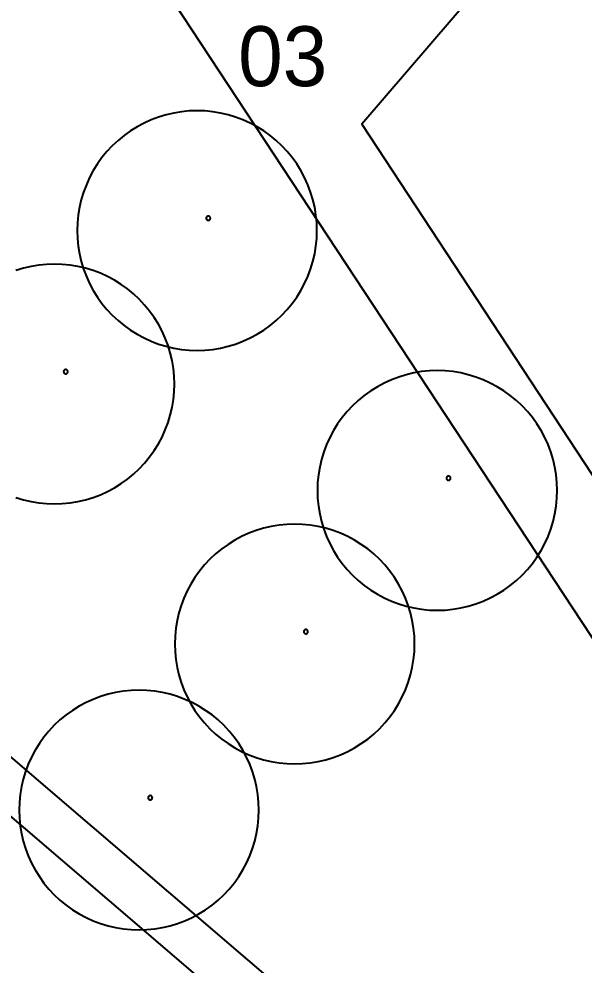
# Model space of a CAD drawing. Header units: inches. Extents: x -3368894 to 5148796, y 84 to 10864301.
# Drawn here: x 503280.5 to 503299.36, y 4346243.93 to 4346275.51 of the extents above; entities that cross this region are included whole.
import ezdxf

# ---------------------------------------------------------------- set-up
doc = ezdxf.new("R2010")
doc.units = ezdxf.units.IN
doc.header["$MEASUREMENT"] = 0
doc.layers.add('cm_arredi secondo piano', color=252, linetype='Continuous')
doc.layers.add('cp_alberi_linea', color=103, linetype='Continuous')
doc.layers.add('Sezioni_REV', color=2, linetype='Continuous', lineweight=9, true_color=0xffff00)
doc.styles.get("Standard").update_dxf_attribs({"font": 'GOTHIC.TTF'})

msp = doc.modelspace()

# ---------------------------------------------------------------- linework, layer by layer
at = {"layer": 'cm_arredi secondo piano'}
for points in [[(503237.962, 4346346.928), (503234.763, 4346342.402), (503217.485, 4346317.953), (503216.319, 4346316.302), (503210.754, 4346308.428), (503292.201, 4346238.632), (503344.384, 4346165.22), (503360.654, 4346175.934), (503358.546, 4346179.325), (503343.323, 4346169.299)], [(503237.962, 4346346.928), (503239.055, 4346345.876), (503270.359, 4346315.729), (503281.456, 4346302.537), (503291.152, 4346286.569), (503284.142, 4346278.389), (503325.32, 4346215.827)], [(503239.055, 4346345.876), (503235.988, 4346341.536), (503218.71, 4346317.087), (503217.544, 4346315.437), (503212.768, 4346308.678), (503293.317, 4346239.651), (503343.323, 4346169.299)], [(503272.553, 4346317.781), (503283.901, 4346304.291), (503298.711, 4346279.899), (503291.941, 4346271.998), (503327.777, 4346217.44)]]:
    msp.add_lwpolyline(points, dxfattribs=at)
at = {"layer": 'cp_alberi_linea'}
for points in [[(503290.445, 4346268.447), (503290.437, 4346268.709), (503290.411, 4346268.969), (503290.369, 4346269.228), (503290.309, 4346269.482), (503290.233, 4346269.733), (503290.141, 4346269.978), (503290.033, 4346270.216), (503289.909, 4346270.447), (503289.771, 4346270.669), (503289.619, 4346270.882), (503289.453, 4346271.085), (503289.274, 4346271.276), (503289.083, 4346271.455), (503288.88, 4346271.621), (503288.668, 4346271.773), (503288.445, 4346271.911), (503288.215, 4346272.035), (503287.976, 4346272.143), (503287.731, 4346272.235), (503287.481, 4346272.311), (503287.226, 4346272.37), (503286.967, 4346272.413), (503286.707, 4346272.439), (503286.445, 4346272.447), (503286.184, 4346272.439), (503285.923, 4346272.413), (503285.665, 4346272.37), (503285.41, 4346272.311), (503285.16, 4346272.235), (503284.915, 4346272.143), (503284.676, 4346272.035), (503284.445, 4346271.911), (503284.223, 4346271.773), (503284.01, 4346271.621), (503283.808, 4346271.455), (503283.617, 4346271.276), (503283.438, 4346271.085), (503283.272, 4346270.882), (503283.119, 4346270.669), (503282.981, 4346270.447), (503282.858, 4346270.216), (503282.75, 4346269.978), (503282.658, 4346269.733), (503282.582, 4346269.482), (503282.522, 4346269.228), (503282.48, 4346268.969), (503282.454, 4346268.709), (503282.445, 4346268.447), (503282.454, 4346268.186), (503282.48, 4346267.925), (503282.522, 4346267.667), (503282.582, 4346267.412), (503282.658, 4346267.161), (503282.75, 4346266.916), (503282.858, 4346266.678), (503282.981, 4346266.447), (503283.119, 4346266.225), (503283.272, 4346266.012), (503283.438, 4346265.81), (503283.617, 4346265.619), (503283.808, 4346265.44), (503284.01, 4346265.274), (503284.223, 4346265.121), (503284.445, 4346264.983), (503284.676, 4346264.86), (503284.915, 4346264.752), (503285.16, 4346264.659), (503285.41, 4346264.583), (503285.665, 4346264.524), (503285.923, 4346264.481), (503286.184, 4346264.456), (503286.445, 4346264.447), (503286.707, 4346264.456), (503286.967, 4346264.481), (503287.226, 4346264.524), (503287.481, 4346264.583), (503287.731, 4346264.659), (503287.976, 4346264.752), (503288.215, 4346264.86), (503288.445, 4346264.983), (503288.668, 4346265.121), (503288.88, 4346265.274), (503289.083, 4346265.44), (503289.274, 4346265.619), (503289.453, 4346265.81), (503289.619, 4346266.012), (503289.771, 4346266.225), (503289.909, 4346266.447), (503290.033, 4346266.678), (503290.141, 4346266.916), (503290.233, 4346267.161), (503290.309, 4346267.412), (503290.369, 4346267.667), (503290.411, 4346267.925), (503290.437, 4346268.186)], [(503286.89, 4346268.858), (503286.889, 4346268.863), (503286.889, 4346268.867), (503286.888, 4346268.872), (503286.887, 4346268.876), (503286.886, 4346268.881), (503286.884, 4346268.885), (503286.882, 4346268.889), (503286.88, 4346268.893), (503286.878, 4346268.897), (503286.875, 4346268.901), (503286.872, 4346268.905), (503286.869, 4346268.908), (503286.866, 4346268.911), (503286.862, 4346268.914), (503286.858, 4346268.917), (503286.854, 4346268.919), (503286.85, 4346268.921), (503286.846, 4346268.923), (503286.842, 4346268.925), (503286.838, 4346268.926), (503286.833, 4346268.927), (503286.829, 4346268.928), (503286.824, 4346268.928), (503286.819, 4346268.928), (503286.815, 4346268.928), (503286.81, 4346268.928), (503286.806, 4346268.927), (503286.801, 4346268.926), (503286.797, 4346268.925), (503286.793, 4346268.923), (503286.788, 4346268.921), (503286.784, 4346268.919), (503286.78, 4346268.917), (503286.777, 4346268.914), (503286.773, 4346268.911), (503286.77, 4346268.908), (503286.767, 4346268.905), (503286.764, 4346268.901), (503286.761, 4346268.897), (503286.759, 4346268.893), (503286.757, 4346268.889), (503286.755, 4346268.885), (503286.753, 4346268.881), (503286.752, 4346268.876), (503286.751, 4346268.872), (503286.75, 4346268.867), (503286.749, 4346268.863), (503286.749, 4346268.858), (503286.749, 4346268.854), (503286.75, 4346268.849), (503286.751, 4346268.845), (503286.752, 4346268.84), (503286.753, 4346268.836), (503286.755, 4346268.832), (503286.757, 4346268.827), (503286.759, 4346268.823), (503286.761, 4346268.819), (503286.764, 4346268.816), (503286.767, 4346268.812), (503286.77, 4346268.809), (503286.773, 4346268.806), (503286.777, 4346268.803), (503286.78, 4346268.8), (503286.784, 4346268.798), (503286.788, 4346268.795), (503286.793, 4346268.794), (503286.797, 4346268.792), (503286.801, 4346268.791), (503286.806, 4346268.79), (503286.81, 4346268.789), (503286.815, 4346268.788), (503286.819, 4346268.788), (503286.824, 4346268.788), (503286.829, 4346268.789), (503286.833, 4346268.79), (503286.838, 4346268.791), (503286.842, 4346268.792), (503286.846, 4346268.794), (503286.85, 4346268.795), (503286.854, 4346268.798), (503286.858, 4346268.8), (503286.862, 4346268.803), (503286.866, 4346268.806), (503286.869, 4346268.809), (503286.872, 4346268.812), (503286.875, 4346268.816), (503286.878, 4346268.819), (503286.88, 4346268.823), (503286.882, 4346268.827), (503286.884, 4346268.832), (503286.886, 4346268.836), (503286.887, 4346268.84), (503286.888, 4346268.845), (503286.889, 4346268.849), (503286.889, 4346268.854)], [(503282.132, 4346263.735), (503282.132, 4346263.74), (503282.131, 4346263.744), (503282.13, 4346263.749), (503282.129, 4346263.753), (503282.128, 4346263.758), (503282.126, 4346263.762), (503282.125, 4346263.766), (503282.122, 4346263.77), (503282.12, 4346263.774), (503282.117, 4346263.778), (503282.114, 4346263.781), (503282.111, 4346263.785), (503282.108, 4346263.788), (503282.104, 4346263.791), (503282.101, 4346263.793), (503282.097, 4346263.796), (503282.093, 4346263.798), (503282.089, 4346263.8), (503282.084, 4346263.802), (503282.08, 4346263.803), (503282.075, 4346263.804), (503282.071, 4346263.805), (503282.066, 4346263.805), (503282.062, 4346263.805), (503282.057, 4346263.805), (503282.053, 4346263.805), (503282.048, 4346263.804), (503282.044, 4346263.803), (503282.039, 4346263.802), (503282.035, 4346263.8), (503282.031, 4346263.798), (503282.027, 4346263.796), (503282.023, 4346263.793), (503282.019, 4346263.791), (503282.015, 4346263.788), (503282.012, 4346263.785), (503282.009, 4346263.781), (503282.006, 4346263.778), (503282.003, 4346263.774), (503282.001, 4346263.77), (503281.999, 4346263.766), (503281.997, 4346263.762), (503281.995, 4346263.758), (503281.994, 4346263.753), (503281.993, 4346263.749), (503281.992, 4346263.744), (503281.992, 4346263.74), (503281.992, 4346263.735), (503281.992, 4346263.731), (503281.992, 4346263.726), (503281.993, 4346263.721), (503281.994, 4346263.717), (503281.995, 4346263.713), (503281.997, 4346263.708), (503281.999, 4346263.704), (503282.001, 4346263.7), (503282.003, 4346263.696), (503282.006, 4346263.692), (503282.009, 4346263.689), (503282.012, 4346263.686), (503282.015, 4346263.682), (503282.019, 4346263.68), (503282.023, 4346263.677), (503282.027, 4346263.674), (503282.031, 4346263.672), (503282.035, 4346263.67), (503282.039, 4346263.669), (503282.044, 4346263.667), (503282.048, 4346263.666), (503282.053, 4346263.666), (503282.057, 4346263.665), (503282.062, 4346263.665), (503282.066, 4346263.665), (503282.071, 4346263.666), (503282.075, 4346263.666), (503282.08, 4346263.667), (503282.084, 4346263.669), (503282.089, 4346263.67), (503282.093, 4346263.672), (503282.097, 4346263.674), (503282.101, 4346263.677), (503282.104, 4346263.68), (503282.108, 4346263.682), (503282.111, 4346263.686), (503282.114, 4346263.689), (503282.117, 4346263.692), (503282.12, 4346263.696), (503282.122, 4346263.7), (503282.125, 4346263.704), (503282.126, 4346263.708), (503282.128, 4346263.713), (503282.129, 4346263.717), (503282.13, 4346263.721), (503282.131, 4346263.726), (503282.132, 4346263.731)], [(503298.459, 4346259.77), (503298.45, 4346260.031), (503298.425, 4346260.292), (503298.382, 4346260.55), (503298.323, 4346260.805), (503298.247, 4346261.055), (503298.154, 4346261.3), (503298.046, 4346261.539), (503297.923, 4346261.77), (503297.785, 4346261.992), (503297.632, 4346262.205), (503297.466, 4346262.407), (503297.287, 4346262.598), (503297.096, 4346262.777), (503296.894, 4346262.943), (503296.681, 4346263.096), (503296.459, 4346263.234), (503296.228, 4346263.357), (503295.99, 4346263.465), (503295.745, 4346263.557), (503295.494, 4346263.633), (503295.239, 4346263.693), (503294.981, 4346263.736), (503294.721, 4346263.761), (503294.459, 4346263.77), (503294.197, 4346263.761), (503293.937, 4346263.736), (503293.679, 4346263.693), (503293.424, 4346263.633), (503293.173, 4346263.557), (503292.928, 4346263.465), (503292.69, 4346263.357), (503292.459, 4346263.234), (503292.237, 4346263.096), (503292.024, 4346262.943), (503291.822, 4346262.777), (503291.63, 4346262.598), (503291.452, 4346262.407), (503291.286, 4346262.205), (503291.133, 4346261.992), (503290.995, 4346261.77), (503290.871, 4346261.539), (503290.763, 4346261.3), (503290.671, 4346261.055), (503290.595, 4346260.805), (503290.536, 4346260.55), (503290.493, 4346260.292), (503290.467, 4346260.031), (503290.459, 4346259.77), (503290.467, 4346259.508), (503290.493, 4346259.248), (503290.536, 4346258.989), (503290.595, 4346258.734), (503290.671, 4346258.484), (503290.763, 4346258.239), (503290.871, 4346258.001), (503290.995, 4346257.77), (503291.133, 4346257.547), (503291.286, 4346257.335), (503291.452, 4346257.132), (503291.63, 4346256.941), (503291.822, 4346256.762), (503292.024, 4346256.596), (503292.237, 4346256.444), (503292.459, 4346256.306), (503292.69, 4346256.182), (503292.928, 4346256.074), (503293.173, 4346255.982), (503293.424, 4346255.906), (503293.679, 4346255.847), (503293.937, 4346255.804), (503294.197, 4346255.778), (503294.459, 4346255.77), (503294.721, 4346255.778), (503294.981, 4346255.804), (503295.239, 4346255.847), (503295.494, 4346255.906), (503295.745, 4346255.982), (503295.99, 4346256.074), (503296.228, 4346256.182), (503296.459, 4346256.306), (503296.681, 4346256.444), (503296.894, 4346256.596), (503297.096, 4346256.762), (503297.287, 4346256.941), (503297.466, 4346257.132), (503297.632, 4346257.335), (503297.785, 4346257.547), (503297.923, 4346257.77), (503298.046, 4346258.001), (503298.154, 4346258.239), (503298.247, 4346258.484), (503298.323, 4346258.734), (503298.382, 4346258.989), (503298.425, 4346259.248), (503298.45, 4346259.508)], [(503294.903, 4346260.181), (503294.903, 4346260.185), (503294.902, 4346260.19), (503294.902, 4346260.195), (503294.901, 4346260.199), (503294.899, 4346260.203), (503294.898, 4346260.208), (503294.896, 4346260.212), (503294.894, 4346260.216), (503294.891, 4346260.22), (503294.889, 4346260.224), (503294.886, 4346260.227), (503294.883, 4346260.23), (503294.879, 4346260.234), (503294.876, 4346260.237), (503294.872, 4346260.239), (503294.868, 4346260.242), (503294.864, 4346260.244), (503294.86, 4346260.246), (503294.856, 4346260.247), (503294.851, 4346260.249), (503294.847, 4346260.25), (503294.842, 4346260.25), (503294.838, 4346260.251), (503294.833, 4346260.251), (503294.828, 4346260.251), (503294.824, 4346260.25), (503294.819, 4346260.25), (503294.815, 4346260.249), (503294.81, 4346260.247), (503294.806, 4346260.246), (503294.802, 4346260.244), (503294.798, 4346260.242), (503294.794, 4346260.239), (503294.79, 4346260.237), (503294.787, 4346260.234), (503294.783, 4346260.23), (503294.78, 4346260.227), (503294.777, 4346260.224), (503294.775, 4346260.22), (503294.772, 4346260.216), (503294.77, 4346260.212), (503294.768, 4346260.208), (503294.767, 4346260.203), (503294.765, 4346260.199), (503294.764, 4346260.195), (503294.763, 4346260.19), (503294.763, 4346260.185), (503294.763, 4346260.181), (503294.763, 4346260.176), (503294.763, 4346260.172), (503294.764, 4346260.167), (503294.765, 4346260.163), (503294.767, 4346260.158), (503294.768, 4346260.154), (503294.77, 4346260.15), (503294.772, 4346260.146), (503294.775, 4346260.142), (503294.777, 4346260.138), (503294.78, 4346260.135), (503294.783, 4346260.131), (503294.787, 4346260.128), (503294.79, 4346260.125), (503294.794, 4346260.123), (503294.798, 4346260.12), (503294.802, 4346260.118), (503294.806, 4346260.116), (503294.81, 4346260.115), (503294.815, 4346260.113), (503294.819, 4346260.112), (503294.824, 4346260.111), (503294.828, 4346260.111), (503294.833, 4346260.111), (503294.838, 4346260.111), (503294.842, 4346260.111), (503294.847, 4346260.112), (503294.851, 4346260.113), (503294.856, 4346260.115), (503294.86, 4346260.116), (503294.864, 4346260.118), (503294.868, 4346260.12), (503294.872, 4346260.123), (503294.876, 4346260.125), (503294.879, 4346260.128), (503294.883, 4346260.131), (503294.886, 4346260.135), (503294.889, 4346260.138), (503294.891, 4346260.142), (503294.894, 4346260.146), (503294.896, 4346260.15), (503294.898, 4346260.154), (503294.899, 4346260.158), (503294.901, 4346260.163), (503294.902, 4346260.167), (503294.902, 4346260.172), (503294.903, 4346260.176)], [(503285.838, 4346255.682), (503285.778, 4346255.427), (503285.735, 4346255.169), (503285.71, 4346254.908), (503285.701, 4346254.647), (503285.71, 4346254.385), (503285.735, 4346254.124), (503285.778, 4346253.866), (503285.838, 4346253.611), (503285.913, 4346253.361), (503286.006, 4346253.116), (503286.114, 4346252.877), (503286.237, 4346252.647), (503286.375, 4346252.424), (503286.528, 4346252.211), (503286.694, 4346252.009), (503286.873, 4346251.818), (503287.064, 4346251.639), (503287.266, 4346251.473), (503287.479, 4346251.321), (503287.701, 4346251.182), (503287.932, 4346251.059), (503288.17, 4346250.951), (503288.415, 4346250.859), (503288.666, 4346250.783), (503288.921, 4346250.723), (503289.179, 4346250.681), (503289.44, 4346250.655), (503289.701, 4346250.647), (503289.963, 4346250.655), (503290.223, 4346250.681), (503290.482, 4346250.723), (503290.736, 4346250.783), (503290.987, 4346250.859), (503291.232, 4346250.951), (503291.47, 4346251.059), (503291.701, 4346251.182), (503291.923, 4346251.321), (503292.136, 4346251.473), (503292.339, 4346251.639), (503292.53, 4346251.818), (503292.709, 4346252.009), (503292.875, 4346252.211), (503293.027, 4346252.424), (503293.165, 4346252.647), (503293.289, 4346252.877), (503293.397, 4346253.116), (503293.489, 4346253.361), (503293.565, 4346253.611), (503293.624, 4346253.866), (503293.667, 4346254.124), (503293.693, 4346254.385), (503293.701, 4346254.647), (503293.693, 4346254.908), (503293.667, 4346255.169), (503293.624, 4346255.427), (503293.565, 4346255.682), (503293.489, 4346255.932), (503293.397, 4346256.177), (503293.289, 4346256.416), (503293.165, 4346256.647), (503293.027, 4346256.869), (503292.875, 4346257.082), (503292.709, 4346257.284), (503292.53, 4346257.475), (503292.339, 4346257.654), (503292.136, 4346257.82), (503291.923, 4346257.972), (503291.701, 4346258.111), (503291.47, 4346258.234), (503291.232, 4346258.342), (503290.987, 4346258.434), (503290.736, 4346258.51), (503290.482, 4346258.57), (503290.223, 4346258.612), (503289.963, 4346258.638), (503289.701, 4346258.647), (503289.44, 4346258.638), (503289.179, 4346258.612), (503288.921, 4346258.57), (503288.666, 4346258.51), (503288.415, 4346258.434), (503288.17, 4346258.342), (503287.932, 4346258.234), (503287.701, 4346258.111), (503287.479, 4346257.972), (503287.266, 4346257.82), (503287.064, 4346257.654), (503286.873, 4346257.475), (503286.694, 4346257.284), (503286.528, 4346257.082), (503286.375, 4346256.869), (503286.237, 4346256.647), (503286.114, 4346256.416), (503286.006, 4346256.177), (503285.913, 4346255.932)], [(503290.145, 4346255.058), (503290.145, 4346255.062), (503290.145, 4346255.067), (503290.144, 4346255.071), (503290.143, 4346255.076), (503290.142, 4346255.08), (503290.14, 4346255.085), (503290.138, 4346255.089), (503290.136, 4346255.093), (503290.134, 4346255.097), (503290.131, 4346255.1), (503290.128, 4346255.104), (503290.125, 4346255.107), (503290.121, 4346255.11), (503290.118, 4346255.113), (503290.114, 4346255.116), (503290.11, 4346255.118), (503290.106, 4346255.121), (503290.102, 4346255.122), (503290.098, 4346255.124), (503290.093, 4346255.125), (503290.089, 4346255.126), (503290.084, 4346255.127), (503290.08, 4346255.128), (503290.075, 4346255.128), (503290.071, 4346255.128), (503290.066, 4346255.127), (503290.062, 4346255.126), (503290.057, 4346255.125), (503290.053, 4346255.124), (503290.048, 4346255.122), (503290.044, 4346255.121), (503290.04, 4346255.118), (503290.036, 4346255.116), (503290.033, 4346255.113), (503290.029, 4346255.11), (503290.026, 4346255.107), (503290.023, 4346255.104), (503290.02, 4346255.1), (503290.017, 4346255.097), (503290.015, 4346255.093), (503290.012, 4346255.089), (503290.01, 4346255.085), (503290.009, 4346255.08), (503290.008, 4346255.076), (503290.007, 4346255.071), (503290.006, 4346255.067), (503290.005, 4346255.062), (503290.005, 4346255.058), (503290.005, 4346255.053), (503290.006, 4346255.049), (503290.007, 4346255.044), (503290.008, 4346255.04), (503290.009, 4346255.035), (503290.01, 4346255.031), (503290.012, 4346255.027), (503290.015, 4346255.023), (503290.017, 4346255.019), (503290.02, 4346255.015), (503290.023, 4346255.011), (503290.026, 4346255.008), (503290.029, 4346255.005), (503290.033, 4346255.002), (503290.036, 4346254.999), (503290.04, 4346254.997), (503290.044, 4346254.995), (503290.048, 4346254.993), (503290.053, 4346254.991), (503290.057, 4346254.99), (503290.062, 4346254.989), (503290.066, 4346254.988), (503290.071, 4346254.988), (503290.075, 4346254.988), (503290.08, 4346254.988), (503290.084, 4346254.988), (503290.089, 4346254.989), (503290.093, 4346254.99), (503290.098, 4346254.991), (503290.102, 4346254.993), (503290.106, 4346254.995), (503290.11, 4346254.997), (503290.114, 4346254.999), (503290.118, 4346255.002), (503290.121, 4346255.005), (503290.125, 4346255.008), (503290.128, 4346255.011), (503290.131, 4346255.015), (503290.134, 4346255.019), (503290.136, 4346255.023), (503290.138, 4346255.027), (503290.14, 4346255.031), (503290.142, 4346255.035), (503290.143, 4346255.04), (503290.144, 4346255.044), (503290.145, 4346255.049), (503290.145, 4346255.053)], [(503288.508, 4346249.102), (503288.499, 4346249.364), (503288.474, 4346249.625), (503288.431, 4346249.883), (503288.372, 4346250.138), (503288.296, 4346250.388), (503288.203, 4346250.633), (503288.095, 4346250.872), (503287.972, 4346251.102), (503287.834, 4346251.325), (503287.681, 4346251.538), (503287.515, 4346251.74), (503287.336, 4346251.931), (503287.145, 4346252.11), (503286.943, 4346252.276), (503286.73, 4346252.428), (503286.508, 4346252.567), (503286.277, 4346252.69), (503286.039, 4346252.798), (503285.794, 4346252.89), (503285.543, 4346252.966), (503285.288, 4346253.026), (503285.03, 4346253.068), (503284.769, 4346253.094), (503284.508, 4346253.102), (503284.246, 4346253.094), (503283.986, 4346253.068), (503283.727, 4346253.026), (503283.473, 4346252.966), (503283.222, 4346252.89), (503282.977, 4346252.798), (503282.739, 4346252.69), (503282.508, 4346252.567), (503282.286, 4346252.428), (503282.073, 4346252.276), (503281.87, 4346252.11), (503281.679, 4346251.931), (503281.5, 4346251.74), (503281.334, 4346251.538), (503281.182, 4346251.325), (503281.044, 4346251.102), (503280.92, 4346250.872), (503280.812, 4346250.633), (503280.72, 4346250.388), (503280.644, 4346250.138), (503280.585, 4346249.883), (503280.542, 4346249.625), (503280.516, 4346249.364), (503280.508, 4346249.102), (503280.516, 4346248.841), (503280.542, 4346248.58), (503280.585, 4346248.322), (503280.644, 4346248.067), (503280.72, 4346247.817), (503280.812, 4346247.572), (503280.92, 4346247.333), (503281.044, 4346247.102), (503281.182, 4346246.88), (503281.334, 4346246.667), (503281.5, 4346246.465), (503281.679, 4346246.274), (503281.87, 4346246.095), (503282.073, 4346245.929), (503282.286, 4346245.777), (503282.508, 4346245.638), (503282.739, 4346245.515), (503282.977, 4346245.407), (503283.222, 4346245.315), (503283.473, 4346245.239), (503283.727, 4346245.179), (503283.986, 4346245.137), (503284.246, 4346245.111), (503284.508, 4346245.102), (503284.769, 4346245.111), (503285.03, 4346245.137), (503285.288, 4346245.179), (503285.543, 4346245.239), (503285.794, 4346245.315), (503286.039, 4346245.407), (503286.277, 4346245.515), (503286.508, 4346245.638), (503286.73, 4346245.777), (503286.943, 4346245.929), (503287.145, 4346246.095), (503287.336, 4346246.274), (503287.515, 4346246.465), (503287.681, 4346246.667), (503287.834, 4346246.88), (503287.972, 4346247.102), (503288.095, 4346247.333), (503288.203, 4346247.572), (503288.296, 4346247.817), (503288.372, 4346248.067), (503288.431, 4346248.322), (503288.474, 4346248.58), (503288.499, 4346248.841)], [(503284.952, 4346249.514), (503284.952, 4346249.518), (503284.951, 4346249.523), (503284.951, 4346249.527), (503284.95, 4346249.532), (503284.948, 4346249.536), (503284.947, 4346249.541), (503284.945, 4346249.545), (503284.943, 4346249.549), (503284.94, 4346249.553), (503284.937, 4346249.556), (503284.935, 4346249.56), (503284.931, 4346249.563), (503284.928, 4346249.566), (503284.925, 4346249.569), (503284.921, 4346249.572), (503284.917, 4346249.574), (503284.913, 4346249.577), (503284.909, 4346249.578), (503284.904, 4346249.58), (503284.9, 4346249.581), (503284.896, 4346249.582), (503284.891, 4346249.583), (503284.886, 4346249.584), (503284.882, 4346249.584), (503284.877, 4346249.584), (503284.873, 4346249.583), (503284.868, 4346249.582), (503284.864, 4346249.581), (503284.859, 4346249.58), (503284.855, 4346249.578), (503284.851, 4346249.577), (503284.847, 4346249.574), (503284.843, 4346249.572), (503284.839, 4346249.569), (503284.836, 4346249.566), (503284.832, 4346249.563), (503284.829, 4346249.56), (503284.826, 4346249.556), (503284.824, 4346249.553), (503284.821, 4346249.549), (503284.819, 4346249.545), (503284.817, 4346249.541), (503284.816, 4346249.536), (503284.814, 4346249.532), (503284.813, 4346249.527), (503284.812, 4346249.523), (503284.812, 4346249.518), (503284.812, 4346249.514), (503284.812, 4346249.509), (503284.812, 4346249.505), (503284.813, 4346249.5), (503284.814, 4346249.496), (503284.816, 4346249.491), (503284.817, 4346249.487), (503284.819, 4346249.483), (503284.821, 4346249.479), (503284.824, 4346249.475), (503284.826, 4346249.471), (503284.829, 4346249.467), (503284.832, 4346249.464), (503284.836, 4346249.461), (503284.839, 4346249.458), (503284.843, 4346249.455), (503284.847, 4346249.453), (503284.851, 4346249.451), (503284.855, 4346249.449), (503284.859, 4346249.447), (503284.864, 4346249.446), (503284.868, 4346249.445), (503284.873, 4346249.444), (503284.877, 4346249.444), (503284.882, 4346249.444), (503284.886, 4346249.444), (503284.891, 4346249.444), (503284.896, 4346249.445), (503284.9, 4346249.446), (503284.904, 4346249.447), (503284.909, 4346249.449), (503284.913, 4346249.451), (503284.917, 4346249.453), (503284.921, 4346249.455), (503284.925, 4346249.458), (503284.928, 4346249.461), (503284.931, 4346249.464), (503284.935, 4346249.467), (503284.937, 4346249.471), (503284.94, 4346249.475), (503284.943, 4346249.479), (503284.945, 4346249.483), (503284.947, 4346249.487), (503284.948, 4346249.491), (503284.95, 4346249.496), (503284.951, 4346249.5), (503284.951, 4346249.505), (503284.952, 4346249.509)]]:
    msp.add_lwpolyline(points, close=True, dxfattribs=at)
msp.add_lwpolyline([(503280.402, 4346259.536), (503280.652, 4346259.46), (503280.907, 4346259.401), (503281.166, 4346259.358), (503281.426, 4346259.333), (503281.688, 4346259.324), (503281.949, 4346259.333), (503282.21, 4346259.358), (503282.468, 4346259.401), (503282.723, 4346259.46), (503282.973, 4346259.536), (503283.218, 4346259.628), (503283.457, 4346259.736), (503283.688, 4346259.86), (503283.91, 4346259.998), (503284.123, 4346260.151), (503284.325, 4346260.317), (503284.516, 4346260.496), (503284.695, 4346260.687), (503284.861, 4346260.889), (503285.014, 4346261.102), (503285.152, 4346261.324), (503285.275, 4346261.555), (503285.383, 4346261.793), (503285.475, 4346262.038), (503285.551, 4346262.289), (503285.611, 4346262.544), (503285.653, 4346262.802), (503285.679, 4346263.062), (503285.688, 4346263.324), (503285.679, 4346263.586), (503285.653, 4346263.846), (503285.611, 4346264.104), (503285.551, 4346264.359), (503285.475, 4346264.61), (503285.383, 4346264.855), (503285.275, 4346265.093), (503285.152, 4346265.324), (503285.014, 4346265.546), (503284.861, 4346265.759), (503284.695, 4346265.961), (503284.516, 4346266.152), (503284.325, 4346266.331), (503284.123, 4346266.497), (503283.91, 4346266.65), (503283.688, 4346266.788), (503283.457, 4346266.911), (503283.218, 4346267.019), (503282.973, 4346267.112), (503282.723, 4346267.188), (503282.468, 4346267.247), (503282.21, 4346267.29), (503281.949, 4346267.315), (503281.688, 4346267.324), (503281.426, 4346267.315), (503281.166, 4346267.29), (503280.907, 4346267.247), (503280.652, 4346267.188), (503280.402, 4346267.112)], dxfattribs=at)

# ---------------------------------------------------------------- texts
at = {"layer": 'Sezioni_REV', "color": 7}
msp.add_text('03', height=2, dxfattribs=at).set_placement((503287.814, 4346273.266))

doc.saveas('drawing.dxf')
